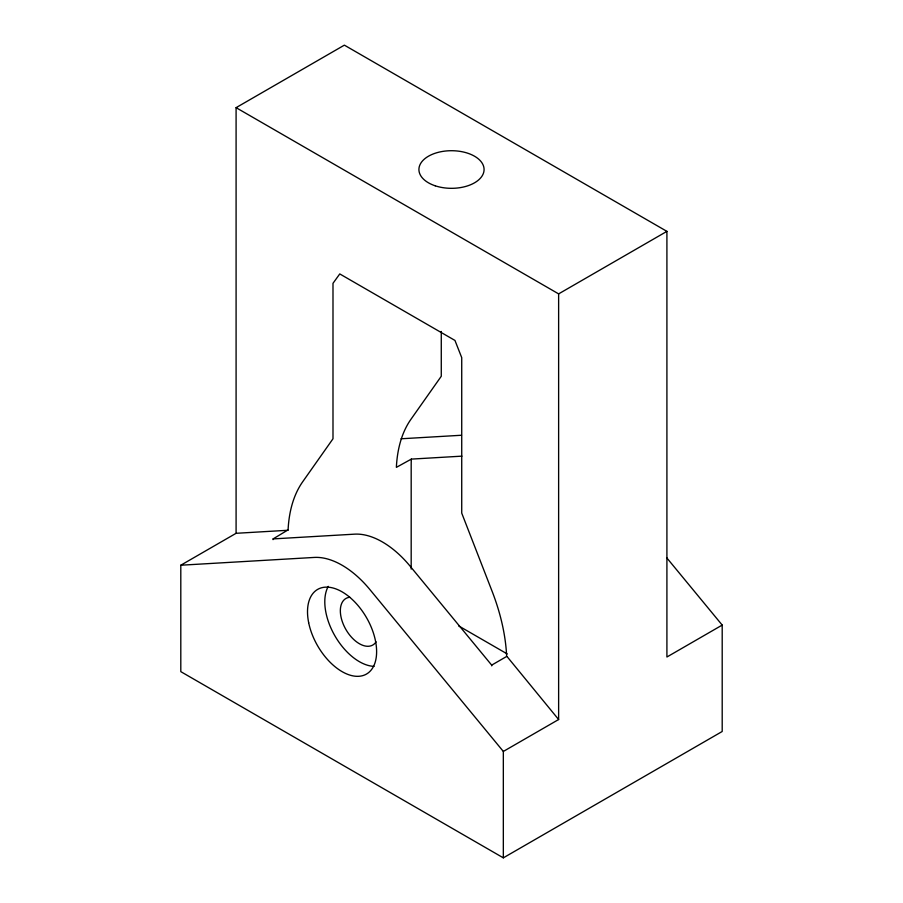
<?xml version="1.0" encoding="UTF-8"?>
<svg xmlns="http://www.w3.org/2000/svg" width="903" height="903" viewBox="0 0 903 903"><rect width="100%" height="100%" fill="white"/><g stroke="black" fill="none" stroke-linecap="round" stroke-linejoin="round"><path stroke-width="1.35" d="M273.067 539.633A154.774 89.363 60 0 1 273.101 538.91L288.091 529.869A154.763 89.352 60 0 1 302.64 481.841L332.993 438.779L332.993 283.316L339.765 273.925L454.954 340.431L461.726 357.644L461.726 513.107L492.079 591.217A154.763 89.352 60 0 1 506.628 656.041L558.63 719.522L503.332 751.443L503.332 857.85L722.197 731.486L722.197 625.079L666.651 557.704M503.332 857.85L180.803 671.64L180.803 565.222L236.089 533.301L236.089 107.66L344.37 45.15L666.911 231.36L666.911 657L722.197 625.079M236.089 107.66L558.63 293.881L666.911 231.36M461.918 456.15L411.328 459.108L396.372 467.359A154.763 89.352 60 0 1 410.921 419.331L441.274 376.269L441.274 331.446M491.717 665.872A154.774 89.363 60 0 0 491.695 665.116L506.651 656.47M401.067 438.779L461.489 435.257M236.089 533.301L288.068 530.264M273.101 538.91L354.608 534.158A81.451 47.024 60 0 1 410.165 566.226L491.672 665.116M180.803 565.222L314.289 557.433A81.451 47.024 60 0 1 369.846 589.512L503.332 751.443M458.6 625.858L507.238 653.941M558.63 293.881L558.63 719.522M411.181 569.082L411.181 465.463A154.774 89.363 60 0 1 411.328 459.108M374.09 666.358A48.875 28.219 60 0 1 334.765 635.599A48.875 28.219 60 0 1 328.274 586.352M376.077 641.83A26.876 15.52 60 0 1 346.131 629.899A26.876 15.52 60 0 1 349.788 597.267M308.668 622.698A48.875 28.219 60 0 0 366.449 674.078A48.875 28.219 60 0 0 351.075 598.407A48.875 28.219 60 0 0 308.668 622.698M435.212 185.804A32.576 18.805 0 0 0 484.076 169.516A32.576 18.805 0 0 0 435.212 153.228A32.576 18.805 0 0 0 435.212 185.804"/></g></svg>
